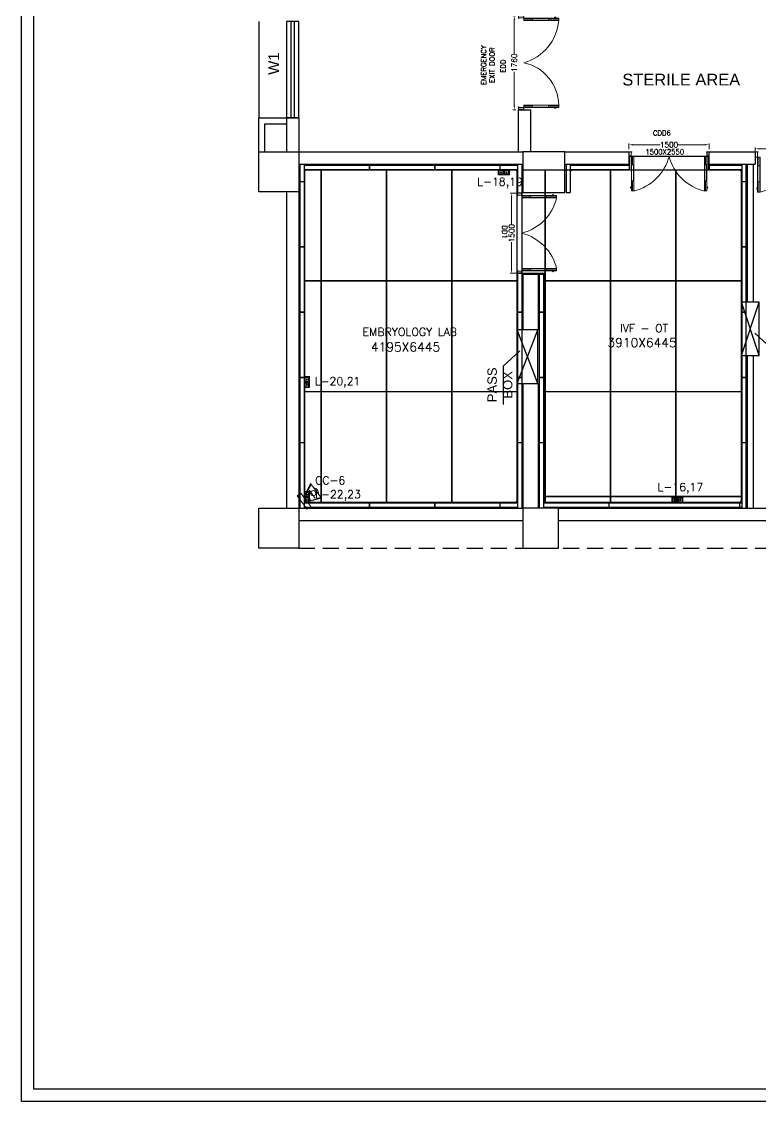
# Model space of a CAD drawing. Header units: millimetres. Extents: x 3552052 to 4144896, y -707811 to -630695.
# Drawn here: x 3807226 to 3821061, y -666235 to -646004 of the extents above; entities that cross this region are included whole.
import ezdxf
from ezdxf.enums import TextEntityAlignment as Align

# ---------------------------------------------------------------- set-up
doc = ezdxf.new("R2010")
doc.units = ezdxf.units.MM
doc.header["$LTSCALE"] = 6
doc.header["$MEASUREMENT"] = 0
doc.linetypes.add('HIDDEN', pattern=[0.375, 0.25, -0.125])
doc.layers.get('0').update_dxf_attribs({"linetype": 'CONTINUOUS', "lineweight": 0})
doc.layers.get('Defpoints').update_dxf_attribs({"linetype": 'CONTINUOUS', "lineweight": 0})
for name, color, linetype, lineweight in [('0 Room description', 6, 'CONTINUOUS', 0), ('0 Room Dimensions', 7, 'CONTINUOUS', 0), ('1200 Door', 144, 'CONTINUOUS', 0), ('80 mm Wall', 5, 'CONTINUOUS', 0), ('Ahlada 50mm Ceiling Panels', 191, 'CONTINUOUS', 0), ('Ahlada Coving', 3, 'CONTINUOUS', 0), ('Chajja', 7, 'CONTINUOUS', 0), ('COL', 5, 'CONTINUOUS', 0), ('DIM', 7, 'CONTINUOUS', 0), ('Double Leaf Door', 4, 'CONTINUOUS', 0), ('ELE.LAN POINT', 3, 'CONTINUOUS', 0), ('FA-FIRE TEXT', 7, 'CONTINUOUS', 0), ('JOINERY', 7, 'CONTINUOUS', 0), ('LV.CC CEMARA', 66, 'CONTINUOUS', 0), ('Partition-80WP', 7, 'CONTINUOUS', 0), ('WALL', 8, 'CONTINUOUS', 0), ('walls', 1, 'CONTINUOUS', 0), ('WIN', 151, 'CONTINUOUS', 0), ('Window', 161, 'CONTINUOUS', 0)]:
    doc.layers.add(name, color=color, linetype=linetype, lineweight=lineweight)
doc.styles.add('ARIAL', font='arial.ttf')
doc.styles.add('ROMANS', font='romans.shx')
doc.styles.add('SIMPLEX', font='SIMPLEX')
doc.dimstyles.new('AEPL1', dxfattribs={"dimtxt": 100, "dimasz": 75, "dimexe": 25, "dimexo": 50, "dimtad": 0, "dimdec": 0, "dimtxsty": 'ROMANS', "dimcen": 2.5, "dimclrd": 7, "dimclre": 7, "dimclrt": 7, "dimadec": 0, "dimazin": 0, "dimtfac": 1, "dimtdec": 0, "dimtmove": 0, "dimatfit": 3, "dimfxl": 1, "dimlwd": 0, "dimlwe": 0, "dimarcsym": 0})
doc.dimstyles.new('TEXT', dxfattribs={"dimscale": 0, "dimtxt": 500, "dimasz": 100, "dimexe": 75, "dimexo": 100, "dimgap": 50, "dimtad": 0, "dimdec": 0, "dimzin": 0, "dimdsep": 46, "dimtxsty": 'ARIAL', "dimblk": 'OBLIQUE', "dimcen": 0.09, "dimdle": 100, "dimclrd": 256, "dimclre": 256, "dimclrt": 6, "dimadec": 0, "dimazin": 0, "dimtfac": 1, "dimtdec": 0, "dimtofl": 0, "dimtmove": 2, "dimatfit": 3, "dimfxl": 1, "dimfrac": 2, "dimtolj": 1, "dimtzin": 0, "dimarcsym": 0})

# ---------------------------------------------------------------- blocks, each defined once
blk = doc.blocks.new('_Oblique')
at = {"color": 0, "linetype": 'ByBlock', "lineweight": -2}
blk.add_line((-0.5, -0.5), (0.5, 0.5), dxfattribs=at)
blk = doc.blocks.new('*D877')
at = {"layer": 'Defpoints', "color": 0, "linetype": 'ByBlock', "transparency": 16777216}
for p in [(3912224, -691043), (3910724, -691176), (3912224, -691176)]:
    blk.add_point(p, dxfattribs=at)
at = {"layer": 'DIM', "color": 7, "linetype": 'ByBlock', "lineweight": 0, "transparency": 16777216}
for p, q in [((3910724, -691126), (3910724, -691018)), ((3910799, -691043), (3911305, -691043)), ((3912149, -691043), (3911644, -691043)), ((3912224, -691126), (3912224, -691018))]:
    blk.add_line(p, q, dxfattribs=at)
at = {"layer": 'DIM', "color": 7, "linetype": 'ByBlock', "transparency": 16777216}
for points in [[(3910799, -691031), (3910799, -691056), (3910724, -691043)], [(3912149, -691031), (3912149, -691056), (3912224, -691043)]]:
    blk.add_solid(points, dxfattribs=at)
at = {"layer": 'DIM', "color": 7, "linetype": 'ByBlock', "lineweight": -3, "transparency": 16777216, "insert": (3911474, -691043), "char_height": 100, "attachment_point": 5, "style": 'ROMANS'}
blk.add_mtext('1500', dxfattribs=at)
blk = doc.blocks.new('*D878')
at = {"layer": 'Defpoints', "color": 0, "linetype": 'ByBlock', "transparency": 16777216}
for p in [(3913089, -691291), (3914579, -691119), (3914579, -691291)]:
    blk.add_point(p, dxfattribs=at)
at = {"layer": 'DIM', "color": 7, "linetype": 'ByBlock', "lineweight": 0, "transparency": 16777216}
for p, q in [((3913089, -691241), (3913089, -691094)), ((3914579, -691241), (3914579, -691094)), ((3913164, -691119), (3913746, -691119)), ((3914504, -691119), (3914085, -691119))]:
    blk.add_line(p, q, dxfattribs=at)
at = {"layer": 'DIM', "color": 7, "linetype": 'ByBlock', "transparency": 16777216}
for points in [[(3913164, -691107), (3913164, -691132), (3913089, -691119)], [(3914504, -691107), (3914504, -691132), (3914579, -691119)]]:
    blk.add_solid(points, dxfattribs=at)
at = {"layer": 'DIM', "color": 7, "linetype": 'ByBlock', "lineweight": -3, "transparency": 16777216, "insert": (3913916, -691119), "char_height": 100, "attachment_point": 5, "style": 'ROMANS'}
blk.add_mtext('1490', dxfattribs=at)
blk = doc.blocks.new('1500x80')
at = {"layer": 'Double Leaf Door'}
for points in [[(99336, -25418), (99341, -25418), (99341, -25121), (99336, -25121)], [(99380, -25121), (99375, -25121), (99375, -25418), (99380, -25418)], [(100704, -25121), (100709, -25121), (100709, -25418), (100704, -25418)], [(100748, -25418), (100743, -25418), (100743, -25121), (100748, -25121)]]:
    blk.add_hatch(color=6, dxfattribs=at).paths.add_polyline_path(points)
at = {"layer": 'Double Leaf Door', "color": 8}
for p, q in [((99322, -24985), (99322, -25003)), ((99336, -24983), (99324, -24983)), ((99324, -25005), (99336, -25005)), ((99336, -25582), (99336, -24928)), ((99336, -24928), (99380, -24928)), ((99336, -24983), (99336, -25005)), ((99358, -25121), (99358, -24928)), ((99380, -24928), (99380, -25582)), ((100748, -24928), (100704, -24928)), ((100704, -24928), (100704, -25582)), ((100726, -25121), (100726, -24928)), ((100748, -25582), (100748, -24928)), ((100748, -24983), (100760, -24983)), ((100748, -24983), (100748, -25005)), ((100760, -25005), (100748, -25005)), ((100762, -24985), (100762, -25003)), ((99358, -25582), (99358, -25418)), ((100726, -25582), (100726, -25418)), ((99292, -25582), (99292, -25662)), ((99332, -25582), (99292, -25582)), ((99292, -25662), (99332, -25662)), ((99294, -25584), (99294, -25660)), ((99330, -25584), (99294, -25584)), ((99294, -25660), (99332, -25660)), ((99330, -25659), (99330, -25584)), ((99342, -25659), (99330, -25659)), ((99332, -25657), (99332, -25582)), ((99344, -25657), (99332, -25657)), ((99332, -25660), (99342, -25660)), ((99332, -25662), (99344, -25662)), ((99380, -25582), (99336, -25582)), ((99342, -25660), (99342, -25659)), ((99344, -25662), (99344, -25657)), ((100704, -25582), (100748, -25582)), ((100740, -25662), (100740, -25657)), ((100740, -25657), (100752, -25657)), ((100752, -25662), (100740, -25662)), ((100742, -25660), (100742, -25659)), ((100742, -25659), (100754, -25659)), ((100752, -25660), (100742, -25660)), ((100752, -25657), (100752, -25582)), ((100752, -25582), (100792, -25582)), ((100790, -25660), (100752, -25660)), ((100792, -25662), (100752, -25662)), ((100754, -25659), (100754, -25584)), ((100754, -25584), (100790, -25584)), ((100790, -25584), (100790, -25660)), ((100792, -25582), (100792, -25662))]:
    blk.add_line(p, q, dxfattribs=at)
at = {"layer": 'Double Leaf Door', "color": 6}
for p, q in [((99380, -25121), (99336, -25121)), ((99336, -25121), (99336, -25418)), ((99341, -25418), (99341, -25121)), ((99375, -25418), (99375, -25121)), ((99380, -25418), (99380, -25121)), ((100704, -25418), (100704, -25121)), ((100704, -25121), (100748, -25121)), ((100709, -25418), (100709, -25121)), ((100743, -25418), (100743, -25121)), ((100748, -25121), (100748, -25418)), ((99336, -25418), (99380, -25418)), ((100748, -25418), (100704, -25418))]:
    blk.add_line(p, q, dxfattribs=at)
at = {"layer": 'Double Leaf Door', "color": 6, "ltscale": 100}
for p, q in [((99375, -25121), (99375, -25418)), ((100709, -25121), (100709, -25418))]:
    blk.add_line(p, q, dxfattribs=at)
at = {"layer": 'Double Leaf Door', "color": 6}
for points in [[(99336, -25121), (99336, -25418), (99341, -25418), (99341, -25121), (99336, -25121)], [(99380, -25121), (99380, -25418), (99375, -25418), (99375, -25121), (99380, -25121)], [(100704, -25121), (100704, -25418), (100709, -25418), (100709, -25121), (100704, -25121)], [(100748, -25121), (100748, -25418), (100743, -25418), (100743, -25121), (100748, -25121)]]:
    blk.add_lwpolyline(points, dxfattribs=at)
at = {"layer": 'Double Leaf Door', "ltscale": 5000}
for points in [[(99336, -25121), (99336, -25418), (99341, -25418), (99341, -25121), (99336, -25121)], [(100748, -25121), (100748, -25418), (100743, -25418), (100743, -25121), (100748, -25121)]]:
    blk.add_lwpolyline(points, dxfattribs=at)
at = {"layer": 'Double Leaf Door', "color": 8}
for centre, radius, start, end in [((99322, -24994), 3.72, 90, 270), ((99324, -24985), 1.98, 90, 180), ((99324, -25003), 1.98, 180, 270), ((99176, -25796), 892, 13.906, 76.7864), ((100908, -25796), 892, 103.2136, 166.094), ((100760, -24985), 1.98, 0, 90), ((100760, -25003), 1.98, 270, 0), ((100762, -24994), 3.72, 270, 90)]:
    blk.add_arc(centre, radius, start, end, dxfattribs=at)
blk = doc.blocks.new('1500x2100x100 DD')
at = {"layer": 'Double Leaf Door'}
for points in [[(49, 264), (54, 264), (54, 560), (49, 560)], [(93, 560), (88, 560), (88, 264), (93, 264)], [(1407, 560), (1412, 560), (1412, 264), (1407, 264)], [(1451, 264), (1446, 264), (1446, 560), (1451, 560)]]:
    blk.add_hatch(color=6, dxfattribs=at).paths.add_polyline_path(points)
at = {"layer": 'Double Leaf Door', "color": 8}
for p, q in [((35, 697), (35, 679)), ((49, 699), (37, 699)), ((37, 677), (49, 677)), ((49, 100), (49, 754)), ((49, 754), (93, 754)), ((49, 699), (49, 677)), ((71, 560), (71, 754)), ((93, 754), (93, 100)), ((1451, 754), (1407, 754)), ((1407, 754), (1407, 100)), ((1429, 560), (1429, 754)), ((1451, 100), (1451, 754)), ((1451, 699), (1463, 699)), ((1451, 699), (1451, 677)), ((1463, 677), (1451, 677)), ((1465, 697), (1465, 679)), ((71, 100), (71, 264)), ((1429, 100), (1429, 264)), ((5, 100), (5, 0)), ((45, 100), (5, 100)), ((5, 0), (45, 0)), ((7, 98), (7, 2)), ((43, 98), (7, 98)), ((7, 2), (45, 2)), ((43, 3), (43, 98)), ((55, 3), (43, 3)), ((45, 5), (45, 100)), ((57, 5), (45, 5)), ((45, 2), (55, 2)), ((45, 0), (57, 0)), ((93, 100), (49, 100)), ((55, 2), (55, 3)), ((57, 0), (57, 5)), ((1407, 100), (1451, 100)), ((1443, 0), (1443, 5)), ((1443, 5), (1455, 5)), ((1455, 0), (1443, 0)), ((1445, 2), (1445, 3)), ((1445, 3), (1457, 3)), ((1455, 2), (1445, 2)), ((1455, 5), (1455, 100)), ((1455, 100), (1495, 100)), ((1493, 2), (1455, 2)), ((1495, 0), (1455, 0)), ((1457, 3), (1457, 98)), ((1457, 98), (1493, 98)), ((1493, 98), (1493, 2)), ((1495, 100), (1495, 0))]:
    blk.add_line(p, q, dxfattribs=at)
at = {"layer": 'Double Leaf Door', "color": 6}
for p, q in [((93, 560), (49, 560)), ((49, 560), (49, 264)), ((54, 264), (54, 560)), ((88, 264), (88, 560)), ((93, 264), (93, 560)), ((1407, 264), (1407, 560)), ((1407, 560), (1451, 560)), ((1412, 264), (1412, 560)), ((1446, 264), (1446, 560)), ((1451, 560), (1451, 264)), ((49, 264), (93, 264)), ((1451, 264), (1407, 264))]:
    blk.add_line(p, q, dxfattribs=at)
at = {"layer": 'Double Leaf Door', "color": 6, "ltscale": 100}
for p, q in [((88, 560), (88, 264)), ((1412, 560), (1412, 264))]:
    blk.add_line(p, q, dxfattribs=at)
at = {"layer": 'Double Leaf Door', "color": 6}
for points in [[(49, 560), (49, 264), (54, 264), (54, 560), (49, 560)], [(93, 560), (93, 264), (88, 264), (88, 560), (93, 560)], [(1407, 560), (1407, 264), (1412, 264), (1412, 560), (1407, 560)], [(1451, 560), (1451, 264), (1446, 264), (1446, 560), (1451, 560)]]:
    blk.add_lwpolyline(points, dxfattribs=at)
at = {"layer": 'Double Leaf Door', "ltscale": 5000}
for points in [[(49, 560), (49, 264), (54, 264), (54, 560), (49, 560)], [(1451, 560), (1451, 264), (1446, 264), (1446, 560), (1451, 560)]]:
    blk.add_lwpolyline(points, dxfattribs=at)
at = {"layer": 'Double Leaf Door', "color": 8}
for centre, radius, start, end in [((35, 688), 3.72, 90, 270), ((37, 697), 1.98, 90, 180), ((37, 679), 1.98, 180, 270), ((-111, -108), 886, 13.5745, 76.6836), ((1611, -108), 886, 103.3164, 166.4255), ((1463, 697), 1.98, 0, 90), ((1463, 679), 1.98, 270, 0), ((1465, 688), 3.72, 270, 90)]:
    blk.add_arc(centre, radius, start, end, dxfattribs=at)
blk = doc.blocks.new('1800x100')
at = {"layer": 'Double Leaf Door'}
for points in [[(101628, -31395), (101633, -31395), (101633, -31098), (101628, -31098)], [(101672, -31098), (101667, -31098), (101667, -31395), (101672, -31395)], [(103256, -31098), (103261, -31098), (103261, -31395), (103256, -31395)], [(103300, -31395), (103295, -31395), (103295, -31098), (103300, -31098)]]:
    blk.add_hatch(color=6, dxfattribs=at).paths.add_polyline_path(points)
at = {"layer": 'Double Leaf Door', "color": 8}
for p, q in [((101628, -31558), (101628, -30904)), ((101628, -30904), (101672, -30904)), ((101650, -31098), (101650, -30904)), ((101672, -30904), (101672, -31558)), ((103300, -30904), (103256, -30904)), ((103256, -30904), (103256, -31558)), ((103278, -31098), (103278, -30904)), ((103300, -31558), (103300, -30904)), ((101613, -30962), (101613, -30980)), ((101628, -30960), (101615, -30960)), ((101615, -30982), (101628, -30982)), ((101628, -30960), (101628, -30982)), ((103300, -30960), (103312, -30960)), ((103300, -30960), (103300, -30982)), ((103312, -30982), (103300, -30982)), ((103314, -30962), (103314, -30980)), ((101584, -31558), (101584, -31658)), ((101624, -31558), (101584, -31558)), ((101586, -31560), (101586, -31656)), ((101622, -31560), (101586, -31560)), ((101622, -31655), (101622, -31560)), ((101624, -31654), (101624, -31558)), ((101672, -31558), (101628, -31558)), ((101650, -31558), (101650, -31395)), ((103256, -31558), (103300, -31558)), ((103278, -31558), (103278, -31395)), ((103304, -31654), (103304, -31558)), ((103304, -31558), (103344, -31558)), ((103306, -31655), (103306, -31560)), ((103306, -31560), (103342, -31560)), ((103342, -31560), (103342, -31656)), ((103344, -31558), (103344, -31658)), ((101584, -31658), (101624, -31658)), ((101586, -31656), (101624, -31656)), ((101634, -31655), (101622, -31655)), ((101636, -31654), (101624, -31654)), ((101624, -31656), (101634, -31656)), ((101624, -31658), (101636, -31658)), ((101634, -31656), (101634, -31655)), ((101636, -31658), (101636, -31654)), ((103292, -31658), (103292, -31654)), ((103292, -31654), (103304, -31654)), ((103304, -31658), (103292, -31658)), ((103294, -31656), (103294, -31655)), ((103294, -31655), (103306, -31655)), ((103304, -31656), (103294, -31656)), ((103342, -31656), (103304, -31656)), ((103344, -31658), (103304, -31658))]:
    blk.add_line(p, q, dxfattribs=at)
at = {"layer": 'Double Leaf Door', "color": 6}
for p, q in [((101672, -31098), (101628, -31098)), ((101628, -31098), (101628, -31395)), ((101633, -31395), (101633, -31098)), ((101667, -31395), (101667, -31098)), ((101672, -31395), (101672, -31098)), ((103256, -31395), (103256, -31098)), ((103256, -31098), (103300, -31098)), ((103261, -31395), (103261, -31098)), ((103295, -31395), (103295, -31098)), ((103300, -31098), (103300, -31395)), ((101628, -31395), (101672, -31395)), ((103300, -31395), (103256, -31395))]:
    blk.add_line(p, q, dxfattribs=at)
at = {"layer": 'Double Leaf Door', "color": 6, "ltscale": 100}
for p, q in [((101667, -31098), (101667, -31395)), ((103261, -31098), (103261, -31395))]:
    blk.add_line(p, q, dxfattribs=at)
at = {"layer": 'Double Leaf Door', "color": 6}
for points in [[(101628, -31098), (101628, -31395), (101633, -31395), (101633, -31098), (101628, -31098)], [(101672, -31098), (101672, -31395), (101667, -31395), (101667, -31098), (101672, -31098)], [(103256, -31098), (103256, -31395), (103261, -31395), (103261, -31098), (103256, -31098)], [(103300, -31098), (103300, -31395), (103295, -31395), (103295, -31098), (103300, -31098)]]:
    blk.add_lwpolyline(points, dxfattribs=at)
at = {"layer": 'Double Leaf Door', "ltscale": 5000}
for points in [[(101628, -31098), (101628, -31395), (101633, -31395), (101633, -31098), (101628, -31098)], [(103300, -31098), (103300, -31395), (103295, -31395), (103295, -31098), (103300, -31098)]]:
    blk.add_lwpolyline(points, dxfattribs=at)
at = {"layer": 'Double Leaf Door', "color": 8}
for centre, radius, start, end in [((101602, -31796), 894, 15.3848, 85.5115), ((103269, -31727), 822, 90.8957, 168.2081), ((101613, -30971), 3.72, 90, 270), ((101615, -30962), 1.98, 90, 180), ((101615, -30980), 1.98, 180, 270), ((103312, -30962), 1.98, 0, 90), ((103312, -30980), 1.98, 270, 0), ((103314, -30971), 3.72, 270, 90)]:
    blk.add_arc(centre, radius, start, end, dxfattribs=at)
blk = doc.blocks.new('*D881')
at = {"layer": 'Defpoints', "color": 0, "linetype": 'ByBlock', "transparency": 16777216}
for p in [(3908654, -688627), (3908576, -690387), (3908654, -690387)]:
    blk.add_point(p, dxfattribs=at)
at = {"layer": 'DIM', "color": 7, "linetype": 'ByBlock', "lineweight": 0, "transparency": 16777216}
for p, q in [((3908604, -688627), (3908551, -688627)), ((3908576, -688702), (3908576, -689337)), ((3908576, -690312), (3908576, -689677)), ((3908604, -690387), (3908551, -690387))]:
    blk.add_line(p, q, dxfattribs=at)
at = {"layer": 'DIM', "color": 7, "linetype": 'ByBlock', "transparency": 16777216}
for points in [[(3908564, -688702), (3908589, -688702), (3908576, -688627)], [(3908564, -690312), (3908589, -690312), (3908576, -690387)]]:
    blk.add_solid(points, dxfattribs=at)
at = {"layer": 'DIM', "color": 7, "linetype": 'ByBlock', "lineweight": -3, "transparency": 16777216, "insert": (3908576, -689507), "char_height": 100, "attachment_point": 5, "rotation": 90, "style": 'ROMANS'}
blk.add_mtext('1760', dxfattribs=at)
blk = doc.blocks.new('*D884')
at = {"layer": 'Defpoints', "color": 0, "linetype": 'ByBlock', "transparency": 16777216}
for p in [(3908526, -691951), (3908674, -691951), (3908674, -693451)]:
    blk.add_point(p, dxfattribs=at)
at = {"layer": 'DIM', "color": 7, "linetype": 'ByBlock', "lineweight": 0, "transparency": 16777216}
for p, q in [((3908624, -691951), (3908501, -691951)), ((3908526, -692026), (3908526, -692532)), ((3908526, -693376), (3908526, -692871)), ((3908624, -693451), (3908501, -693451))]:
    blk.add_line(p, q, dxfattribs=at)
at = {"layer": 'DIM', "color": 7, "linetype": 'ByBlock', "transparency": 16777216}
for points in [[(3908513, -692026), (3908538, -692026), (3908526, -691951)], [(3908513, -693376), (3908538, -693376), (3908526, -693451)]]:
    blk.add_solid(points, dxfattribs=at)
at = {"layer": 'DIM', "color": 7, "linetype": 'ByBlock', "lineweight": -3, "transparency": 16777216, "insert": (3908526, -692701), "char_height": 100, "attachment_point": 5, "rotation": 90, "style": 'ROMANS'}
blk.add_mtext('1500', dxfattribs=at)
blk = doc.blocks.new('A010004 Mezz.F. Layout Plan$0$b & c')
at = {"layer": 'Ahlada Coving', "color": 3}
for p, q in [((-4, 41), (-6, 42)), ((-3, 8), (-4, 8)), ((-4, 8), (-3, 6)), ((5, 15), (-3, 8)), ((-3, 6), (6, 14)), ((9, 11), (0, 3)), ((0, 3), (2, 2)), ((2, 3), (10, 11)), ((2, 2), (2, 3)), ((37, 0), (35, 2))]:
    blk.add_line(p, q, dxfattribs=at)
blk.add_lwpolyline([(-6, 31), (-6, 6), (0, 0), (25, 0), (23, 2), (13, 2), (4, 4), (4, 2), (1, 2), (-4, 6), (-4, 9), (-1, 9), (-4, 19), (-4, 28), (-6, 31)], dxfattribs=at)
for radius, start, end in [(44, 181.9548, 220.5976), (42.5, 184.1661, 265.906), (44, 222.2286, 227.7746), (44, 229.4056, 268.1119)]:
    blk.add_arc((38, 44), radius, start, end, dxfattribs=at)
blk = doc.blocks.new('Voice')
at = {"layer": 'ELE.LAN POINT', "color": 6}
for points in [[(0, -32), (128, -32), (128, 92), (0, 92)], [(22, -10), (106, -10), (106, 70), (22, 70)], [(77, 21), (70, 21), (70, 12), (58, 12), (58, 21), (51, 21), (51, 39), (77, 39)], [(76, 23), (68, 23), (68, 13), (59, 13), (59, 23), (52, 23), (52, 37), (76, 37)]]:
    blk.add_lwpolyline(points, close=True, dxfattribs=at)
blk = doc.blocks.new('CC CEMARA')
at = {"layer": 'LV.CC CEMARA', "linetype": 'ByBlock'}
for p, q in [((94, -242), (19, -67)), ((19, -67), (104, -231)), ((47, -104), (105, -35)), ((240, -67), (65, -12)), ((232, -76), (65, -12)), ((81, -159), (163, -62)), ((94, -242), (240, -67))]:
    blk.add_line(p, q, dxfattribs=at)
blk.add_lwpolyline([(111, 43), (66, 80), (-66, -80), (-22, -117)], close=True, dxfattribs=at)
blk.add_circle((133, -123), 32.9, dxfattribs=at)
blk.add_arc((132, -124), 66.7, 275.3702, 5.5412, dxfattribs=at)
blk = doc.blocks.new('AAA')
at = {"layer": '80 mm Wall', "lineweight": -3, "ltscale": 500}
for p, q in [((3904559.4, -691406.4), (3904559.4, -697851.4)), ((3904639.4, -691406.4), (3904639.4, -697851.4)), ((3904639.4, -691426.4), (3908634.4, -691426.4)), ((3908634.4, -691406.4), (3908634.4, -691951.4)), ((3908714.4, -691406.4), (3908714.4, -691951.4)), ((3909544.4, -691406.4), (3909544.4, -691936.4)), ((3909624.4, -691406.4), (3909624.4, -691936.4)), ((3909624.4, -691426.4), (3910724.4, -691426.4)), ((3910724.4, -691426.4), (3910724.4, -691506.4)), ((3912224.4, -691426.4), (3912834.4, -691426.4)), ((3912834.4, -691406.4), (3912834.4, -697851.4)), ((3912914.4, -691406.4), (3912914.4, -697851.4)), ((3904639.4, -691506.4), (3908634.4, -691506.4)), ((3909624.4, -691506.4), (3910724.4, -691506.4)), ((3912224.4, -691506.4), (3912834.4, -691506.4)), ((3909544.4, -691936.4), (3909624.4, -691936.4)), ((3908634.4, -693451.4), (3908634.4, -697851.4)), ((3908714.4, -693451.4), (3908714.4, -697851.4)), ((3909044.4, -693466.4), (3909044.4, -697851.4)), ((3909124.4, -693466.4), (3909124.4, -697851.4)), ((3904639.4, -697751.4), (3908634.4, -697751.4)), ((3909124.4, -697751.4), (3912834.4, -697751.4)), ((3904639.4, -697831.4), (3908634.4, -697831.4)), ((3909124.4, -697831.4), (3912834.4, -697831.4))]:
    blk.add_line(p, q, dxfattribs=at)
at = {"layer": '80 mm Wall', "color": 8, "lineweight": -3, "ltscale": 500}
for p, q in [((3912224.4, -691426.4), (3912224.4, -691506.4)), ((3908714.4, -691951.4), (3908634.4, -691951.4)), ((3908714.4, -693451.4), (3908634.4, -693451.4)), ((3909044.4, -693466.4), (3909124.4, -693466.4))]:
    blk.add_line(p, q, dxfattribs=at)
at = {"layer": 'Ahlada 50mm Ceiling Panels', "linetype": 'ByBlock', "lineweight": -3}
for p, q in [((3910734.4, -691266.4), (3910734.4, -691513.4)), ((3912214.4, -691266.4), (3910734.4, -691266.4)), ((3904649.4, -691516.4), (3908624.4, -691516.4)), ((3904649.4, -691516.4), (3904649.4, -697741.4)), ((3904955.4, -691516.4), (3904955.4, -697741.4)), ((3904958.4, -691516.4), (3904958.4, -697741.4)), ((3906178.4, -691516.4), (3906178.4, -697741.4)), ((3906181.4, -691516.4), (3906181.4, -697741.4)), ((3907401.4, -691516.4), (3907401.4, -697741.4)), ((3907404.4, -691516.4), (3907404.4, -697741.4)), ((3908624.4, -691516.4), (3908624.4, -697741.4)), ((3908724.4, -691516.4), (3912824.4, -691516.4)), ((3908724.4, -693456.4), (3908724.4, -691516.4)), ((3909155.4, -697741.4), (3909155.4, -691516.4)), ((3909158.4, -697741.4), (3909158.4, -691516.4)), ((3910378.4, -697741.4), (3910378.4, -691516.4)), ((3910381.4, -697741.4), (3910381.4, -691516.4)), ((3910734.4, -691513.4), (3912214.4, -691513.4)), ((3911601.4, -697741.4), (3911601.4, -691516.4)), ((3911604.4, -697741.4), (3911604.4, -691516.4)), ((3912824.4, -691516.4), (3912824.4, -697741.4)), ((3909134.4, -697741.4), (3909134.4, -693456.4)), ((3904649.4, -693589.4), (3908624.4, -693589.4)), ((3904649.4, -693592.4), (3908624.4, -693592.4)), ((3909134.4, -693589.4), (3912824.4, -693589.4)), ((3909134.4, -693592.4), (3912824.4, -693592.4)), ((3904649.4, -695665.4), (3908624.4, -695665.4)), ((3904649.4, -695668.4), (3908624.4, -695668.4)), ((3909134.4, -695665.4), (3912824.4, -695665.4)), ((3909134.4, -695668.4), (3912824.4, -695668.4)), ((3904649.4, -697741.4), (3908624.4, -697741.4)), ((3909134.4, -697628.4), (3912824.4, -697628.4)), ((3909134.4, -697631.4), (3912824.4, -697631.4)), ((3909134.4, -697741.4), (3912824.4, -697741.4))]:
    blk.add_line(p, q, dxfattribs=at)
at = {"layer": 'Ahlada 50mm Ceiling Panels', "color": 8, "linetype": 'ByBlock', "lineweight": -3}
for p, q in [((3912214.4, -691513.4), (3912214.4, -691266.4)), ((3909134.4, -693456.4), (3908724.4, -693456.4))]:
    blk.add_line(p, q, dxfattribs=at)
at = {"layer": 'Chajja', "color": 7, "linetype": 'HIDDEN', "lineweight": 30, "ltscale": 200}
blk.add_line((3904539.4, -698601.4), (3927054.4, -698601.4), dxfattribs=at)
at = {"layer": 'COL', "color": 7, "lineweight": 30}
for points in [[(3903789.4, -691176.4), (3904539.4, -691176.4), (3904539.4, -691926.4), (3903789.4, -691926.4)], [(3908734.4, -691936.4), (3909524.4, -691936.4), (3909524.4, -691176.4), (3908734.4, -691176.4)], [(3903789.4, -697851.4), (3904539.4, -697851.4), (3904539.4, -698601.4), (3903789.4, -698601.4)], [(3908734.4, -698601.4), (3909404.4, -698601.4), (3909404.4, -697851.4), (3908734.4, -697851.4)]]:
    blk.add_lwpolyline(points, close=True, dxfattribs=at)
at = {"layer": 'Partition-80WP', "lineweight": -3, "ltscale": 0.5}
for p, q in [((3905859.4, -691416.5, -92016.4), (3905859.4, -691511.7, -92016.4)), ((3905862.4, -691416.5, -92016.4), (3905862.4, -691511.7, -92016.4)), ((3907082.4, -691416.5, -92016.4), (3907082.4, -691511.7, -92016.4)), ((3907085.4, -691416.5, -92016.4), (3907085.4, -691511.7, -92016.4)), ((3908305.4, -691416.5, -92016.4), (3908305.4, -691511.7, -92016.4)), ((3908308.4, -691416.5, -92016.4), (3908308.4, -691511.7, -92016.4)), ((3904648.4, -691736.2, -92016.4), (3904553.2, -691736.2, -92016.4)), ((3904648.4, -691739.2, -92016.4), (3904553.2, -691739.2, -92016.4)), ((3912923.4, -691736.2, -92016.4), (3912828.2, -691736.2, -92016.4)), ((3912923.4, -691739.2, -92016.4), (3912828.2, -691739.2, -92016.4)), ((3904648.4, -692959.2, -92016.4), (3904553.2, -692959.2, -92016.4)), ((3904648.4, -692962.2, -92016.4), (3904553.2, -692962.2, -92016.4)), ((3912923.4, -692959.2, -92016.4), (3912828.2, -692959.2, -92016.4)), ((3912923.4, -692962.2, -92016.4), (3912828.2, -692962.2, -92016.4)), ((3904648.4, -694182.2, -92016.4), (3904553.2, -694182.2, -92016.4)), ((3904648.4, -694185.2, -92016.4), (3904553.2, -694185.2, -92016.4)), ((3908723.4, -694182.2, -92016.4), (3908628.2, -694182.2, -92016.4)), ((3908723.4, -694185.2, -92016.4), (3908628.2, -694185.2, -92016.4)), ((3909133.4, -694182.2, -92016.4), (3909038.2, -694182.2, -92016.4)), ((3909133.4, -694185.2, -92016.4), (3909038.2, -694185.2, -92016.4)), ((3912923.4, -694182.2, -92016.4), (3912828.2, -694182.2, -92016.4)), ((3912923.4, -694185.2, -92016.4), (3912828.2, -694185.2, -92016.4)), ((3904648.4, -695405.2, -92016.4), (3904553.2, -695405.2, -92016.4)), ((3904648.4, -695408.2, -92016.4), (3904553.2, -695408.2, -92016.4)), ((3908723.4, -695405.2, -92016.4), (3908628.2, -695405.2, -92016.4)), ((3908723.4, -695408.2, -92016.4), (3908628.2, -695408.2, -92016.4)), ((3909133.4, -695405.2, -92016.4), (3909038.2, -695405.2, -92016.4)), ((3909133.4, -695408.2, -92016.4), (3909038.2, -695408.2, -92016.4)), ((3912923.4, -695405.2, -92016.4), (3912828.2, -695405.2, -92016.4)), ((3912923.4, -695408.2, -92016.4), (3912828.2, -695408.2, -92016.4)), ((3904648.4, -696628.2, -92016.4), (3904553.2, -696628.2, -92016.4)), ((3904648.4, -696631.2, -92016.4), (3904553.2, -696631.2, -92016.4)), ((3908723.4, -696628.2, -92016.4), (3908628.2, -696628.2, -92016.4)), ((3908723.4, -696631.2, -92016.4), (3908628.2, -696631.2, -92016.4)), ((3909133.4, -696628.2, -92016.4), (3909038.2, -696628.2, -92016.4)), ((3909133.4, -696631.2, -92016.4), (3909038.2, -696631.2, -92016.4)), ((3912923.4, -696628.2, -92016.4), (3912828.2, -696628.2, -92016.4)), ((3912923.4, -696631.2, -92016.4), (3912828.2, -696631.2, -92016.4)), ((3905859.4, -697741.5, -92016.4), (3905859.4, -697836.7, -92016.4)), ((3905862.4, -697741.5, -92016.4), (3905862.4, -697836.7, -92016.4)), ((3907082.4, -697741.5, -92016.4), (3907082.4, -697836.7, -92016.4)), ((3907085.4, -697741.5, -92016.4), (3907085.4, -697836.7, -92016.4)), ((3908305.4, -697741.5, -92016.4), (3908305.4, -697836.7, -92016.4)), ((3908308.4, -697741.5, -92016.4), (3908308.4, -697836.7, -92016.4)), ((3910344.4, -697751.4), (3910344.4, -697846.7)), ((3910347.4, -697751.4), (3910347.4, -697846.7)), ((3911567.4, -697640.7, -92016.4), (3911567.4, -697736, -92016.4)), ((3911570.4, -697640.7, -92016.4), (3911570.4, -697736, -92016.4)), ((3912790.4, -697741.5, -92016.4), (3912790.4, -697836.7, -92016.4)), ((3912793.4, -697741.5, -92016.4), (3912793.4, -697836.7, -92016.4))]:
    blk.add_line(p, q, dxfattribs=at)
at = {"layer": 'Partition-80WP', "color": 8, "lineweight": -3, "ltscale": 0.5}
for p, q in [((3908723.4, -691948.4), (3908628.2, -691948.4)), ((3908723.4, -691951.4), (3908628.2, -691951.4)), ((3908723.4, -693451.4), (3908628.2, -693451.4)), ((3908723.4, -693454.4), (3908628.2, -693454.4))]:
    blk.add_line(p, q, dxfattribs=at)
at = {"layer": 'WALL', "color": 7, "linetype": 'ByBlock', "lineweight": 30}
for p, q in [((3903789.4, -688736.4), (3903789.4, -690536.4)), ((3908654.4, -691176.4), (3908654.4, -690386.9)), ((3908884.4, -691176.4), (3908884.4, -690386.9)), ((3904309.4, -690536.4), (3904309.4, -691176.4)), ((3904539.4, -690536.4), (3904539.4, -691176.4)), ((3904539.4, -691176.4), (3908734.4, -691176.4)), ((3909524.4, -691406.4), (3909524.4, -691176.4)), ((3909524.4, -691176.4), (3910724.4, -691176.4)), ((3910724.4, -691406.4), (3910724.4, -691176.4)), ((3912224.4, -691406.4), (3912224.4, -691176.4)), ((3912224.4, -691176.4), (3913089.4, -691176.4)), ((3913089.4, -691176.4), (3913089.4, -691406.4)), ((3904539.4, -691406.4), (3908734.4, -691406.4)), ((3909524.4, -691406.4), (3910724.4, -691406.4)), ((3912224.4, -691406.4), (3913089.4, -691406.4)), ((3912934.4, -691406.4), (3912934.4, -693993.9)), ((3913049.4, -691406.4), (3913049.4, -693993.9)), ((3904309.4, -691926.4), (3904309.4, -697851.4)), ((3904309.4, -691926.4), (3904309.4, -697851.4)), ((3904539.4, -691926.4), (3904539.4, -697851.4)), ((3904539.4, -691926.4), (3904539.4, -697851.4)), ((3908734.4, -693466.4), (3908734.4, -694513.9)), ((3908734.4, -693466.4), (3909024.4, -693466.4)), ((3909024.4, -693466.4), (3909024.4, -694513.9)), ((3912934.4, -694993.9), (3912934.4, -697851.4)), ((3913049.4, -694993.9), (3913049.4, -697851.4)), ((3908734.4, -695513.9), (3908734.4, -697851.4)), ((3909024.4, -695513.9), (3909024.4, -697851.4)), ((3904539.4, -697851.4), (3908734.4, -697851.4)), ((3909404.4, -697851.4), (3914579.4, -697851.4)), ((3904539.4, -698081.4), (3908734.4, -698081.4)), ((3909404.4, -698081.4), (3914579.4, -698081.4))]:
    blk.add_line(p, q, dxfattribs=at)
at = {"layer": 'WALL', "color": 7, "lineweight": 30}
blk.add_line((3908654.4, -690386.9), (3908884.4, -690386.9), dxfattribs=at)
at = {"layer": 'WALL', "color": 7, "linetype": 'ByBlock', "lineweight": -3}
for points in [[(3903789.4, -691176.4), (3903789.4, -690536.4), (3904309.4, -690536.4)], [(3903904.4, -691176.4), (3903904.4, -690651.4), (3904309.4, -690651.4)]]:
    blk.add_lwpolyline(points, dxfattribs=at)
at = {"layer": 'walls', "color": 8, "linetype": 'Continuous', "lineweight": -3}
blk.add_line((3904539.4, -690536.4), (3904309.4, -690536.4), dxfattribs=at)
at = {"layer": 'WIN', "color": 7, "linetype": 'Continuous', "lineweight": -3}
for p, q in [((3913159.6, -694993.9), (3912829.6, -693993.9)), ((3912829.6, -694993.9), (3913159.6, -693993.9)), ((3909016.9, -695513.9), (3908626.9, -694513.9)), ((3908626.9, -695513.9), (3909016.9, -694513.9))]:
    blk.add_line(p, q, dxfattribs=at)
for points in [[(3912829.6, -694993.9), (3913159.6, -694993.9), (3913159.6, -693993.9), (3912829.6, -693993.9)], [(3908626.9, -695513.9), (3909016.9, -695513.9), (3909016.9, -694513.9), (3908626.9, -694513.9)]]:
    blk.add_lwpolyline(points, close=True, dxfattribs=at)
at = {"layer": 'Window', "color": 7, "linetype": 'Continuous', "lineweight": -3}
for points in [[(3904309.4, -690536.4), (3904539.4, -690536.4), (3904539.4, -688736.4), (3904309.4, -688736.4)], [(3904389.4, -690536.4), (3904459.4, -690536.4), (3904459.4, -688736.4), (3904389.4, -688736.4)]]:
    blk.add_lwpolyline(points, close=True, dxfattribs=at)
at = {"layer": 'Ahlada Coving', "lineweight": -3, "ltscale": 500, "yscale": 1.418185559101401, "zscale": 1.418185559101401, "rotation": 180}
for p, xscale in [((3904647.5, -691506.4), -1.418185559101401), ((3908626.4, -691506.4), 1.418185559101401), ((3909631.5, -691506.4), -1.418185559101401), ((3912826.4, -691506.4), 1.418185559101401)]:
    blk.add_blockref('A010004 Mezz.F. Layout Plan$0$b & c', p, dxfattribs=dict(at, xscale=xscale))
at = {"layer": 'Ahlada Coving', "lineweight": -3, "ltscale": 500, "yscale": 1.418185559101401, "zscale": 1.418185559101401}
for p, xscale in [((3904647.5, -697751.4), 1.418185559101401), ((3908626.4, -697751.4), -1.418185559101401), ((3909132.5, -697751.4), 1.418185559101401), ((3912826.4, -697751.4), -1.418185559101401)]:
    blk.add_blockref('A010004 Mezz.F. Layout Plan$0$b & c', p, dxfattribs=dict(at, xscale=xscale))
at = {"layer": 'Double Leaf Door', "color": 8, "lineweight": -3}
for name, p, rotation in [('1800x100', (3940312.9, -587043.1), 270), ('1500x80', (4011516.4, -716838.2), 180), ('1500x80', (3934296.3, -592659.4), 270)]:
    blk.add_blockref(name, p, dxfattribs=dict(at, rotation=rotation))
at = {"layer": 'Double Leaf Door', "color": 8, "lineweight": -3, "xscale": -1, "rotation": 180}
blk.add_blockref('1500x2100x100 DD', (3913084.4, -691176.4), dxfattribs=at)
at = {"layer": '0 Room description', "color": 8, "lineweight": -3, "style": 'SIMPLEX'}
for s, p in [('EMBRYOLOGY LAB', (3906618.9, -694550.5, -1610551)), ('IVF - OT', (3911005.7, -694481.5, -1610551))]:
    blk.add_text(s, height=150, dxfattribs=at).set_placement(p, align=Align.MIDDLE)
at = {"layer": '0 Room Dimensions', "color": 8, "lineweight": -3, "style": 'SIMPLEX'}
for s, p in [('3910X6445', (3910320.8, -694834.2, 241159.2)), ('4195X6445', (3905891.9, -694917.2, 241159.2))]:
    blk.add_text(s, height=168, dxfattribs=at).set_placement(p)
at = {"layer": '1200 Door', "color": 8, "linetype": 'ByBlock', "lineweight": -3, "style": 'ROMANS'}
for s, rotation, p in [('EDD', 90, (3908413.3, -689695.4, -35804.4)), ('DD1', 270, (3908348.2, -692554.6, -35804.4))]:
    blk.add_text(s, height=94.18, rotation=rotation, dxfattribs=at).set_placement(p)
for s, p in [('CDD6', (3911172.4, -690871.2, -35804.4)), ('1500X2550', (3911030.2, -691223.5, -35804.4))]:
    blk.add_text(s, height=94.18, dxfattribs=at).set_placement(p)
at = {"layer": '1200 Door', "color": 8, "linetype": 'ByBlock', "lineweight": -3, "insert": (3908081.7, -689584.5), "char_height": 94.18, "width": 1944.789, "attachment_point": 5, "rotation": 90, "style": 'ROMANS'}
blk.add_mtext(' EMERGENCY\\P EXIT DOOR', dxfattribs=at)
at = {"layer": 'DIM', "color": 7, "linetype": 'Continuous', "lineweight": -3, "insert": (3908308.1, -695542, -101230.8), "char_height": 175, "width": 1149.25, "attachment_point": 5, "rotation": 90, "style": 'ARIAL'}
blk.add_mtext('PASS BOX', dxfattribs=at)
at = {"layer": 'JOINERY', "color": 7, "lineweight": -3, "style": 'ARIAL', "width": 1}
blk.add_text('W1', height=200, rotation=90, dxfattribs=at).set_placement((3904171.8, -689733.1))
at = {"layer": 'WALL', "color": 7, "linetype": 'Continuous', "lineweight": -3, "insert": (3911702.4, -689641.3), "char_height": 220.414, "width": 4941.395, "attachment_point": 5, "style": 'ARIAL'}
blk.add_mtext('\\PSTERILE AREA', dxfattribs=at)
at = {"layer": 'DIM', "color": 8, "linetype": 'ByBlock', "lineweight": -3}
dim = blk.add_linear_dim(base=(3908576.2, -690386.9), p1=(3908654.4, -688626.9), p2=(3908654.4, -690386.9), angle=90, dimstyle='AEPL1', dxfattribs=at)
dim.commit()
dim.dimension.update_dxf_attribs({"geometry": '*D881', "text_midpoint": (3908576.2, -689506.9)})
for base, p1, p2, picture, middle in [((3912224.4, -691043.2), (3910724.4, -691176.4), (3912224.4, -691176.4), '*D877', (3911474.4, -691043.2)), ((3914579.4, -691119.2), (3913089.4, -691291.4), (3914579.4, -691291.4), '*D878', (3913915.8, -691119.2))]:
    dim = blk.add_linear_dim(base=base, p1=p1, p2=p2, dimstyle='AEPL1', dxfattribs=at)
    dim.commit()
    dim.dimension.update_dxf_attribs({"geometry": picture, "text_midpoint": middle, "dimtype": 160})
dim = blk.add_linear_dim(base=(3908525.6, -691951.4), p1=(3908674.4, -693451.4), p2=(3908674.4, -691951.4), angle=90, dimstyle='AEPL1', dxfattribs=at)
dim.commit()
dim.dimension.update_dxf_attribs({"geometry": '*D884', "text_midpoint": (3908525.6, -692701.4), "dimtype": 160})
at = {"layer": 'WIN', "color": 8, "linetype": 'Continuous', "lineweight": -3}
for points in [[(3913078.1, -694571.2), (3913389.6, -694859.7), (3913389.6, -695577.5)], [(3908676.8, -694905, -101230.8), (3908365.3, -695193.5, -101230.8), (3908365.3, -695911.3, -101230.8)]]:
    blk.add_leader(points, dimstyle='TEXT', override={"dimscale": 1, "dimtxt": 200, "dimasz": 50, "dimfxl": 0.18}, dxfattribs=at)

msp = doc.modelspace()

# ---------------------------------------------------------------- linework, layer by layer
at = {"color": 7, "lineweight": 30}
for points in [[(3852307.4, -634223.7), (3852307.4, -666235.1), (3807226.2, -666235.1), (3807226.2, -634223.7)], [(3852075.5, -634455.5), (3852075.5, -666003.3), (3807458, -666003.3), (3807458, -634455.5)]]:
    msp.add_lwpolyline(points, close=True, dxfattribs=at)

# ---------------------------------------------------------------- block references
at = {"color": 0, "lineweight": -3}
msp.add_blockref('AAA', (-92123.9, 42732.5), dxfattribs=at)
at = {"layer": 'ELE.LAN POINT', "color": 7, "lineweight": 30, "xscale": -0.8135966191344682, "yscale": 0.8135966191344682, "zscale": 0.8135966191344682}
for p, rotation in [((3816256.5, -648848.7), 359.9999999999999), ((3816360.5, -648848.7), 359.9999999999999), ((3812590.4, -652653.6, -92016.4), 89.99999999999977), ((3812590.4, -652757.7, -92016.4), 89.99999999999977), ((3812590.4, -654810.8), 89.99999999999977), ((3812590.4, -654914.8), 89.99999999999977), ((3819402.4, -654943.3), 180), ((3819506.5, -654943.3), 180)]:
    msp.add_blockref('Voice', p, dxfattribs=dict(at, rotation=rotation))
at = {"layer": 'LV.CC CEMARA', "lineweight": -3, "xscale": -1.500000000000001, "yscale": 1.5, "zscale": 1.5, "rotation": 177.2623958888427}
msp.add_blockref('CC CEMARA', (3812477.6, -655015), dxfattribs=at)
msp.add_blockref('CC CEMARA', (3812477.6, -655015), dxfattribs=at)

# ---------------------------------------------------------------- texts
at = {"layer": 'FA-FIRE TEXT', "color": 200, "lineweight": -3, "char_height": 150, "width": 349.838, "attachment_point": 1, "style": 'ROMANS'}
for s, insert in [('{\\C256;L-18,19}', (3815757.6, -648928.5)), ('{\\C256;L-20,21}', (3812715.5, -652665.5)), ('{\\C256;CC-6}', (3812721.9, -654524.8)), ('{\\C256;L-16,17}', (3819134.8, -654650.3)), ('{\\C256;L-22,23}', (3812723.9, -654785.4))]:
    msp.add_mtext(s, dxfattribs=dict(at, insert=insert))

doc.saveas('drawing.dxf')
